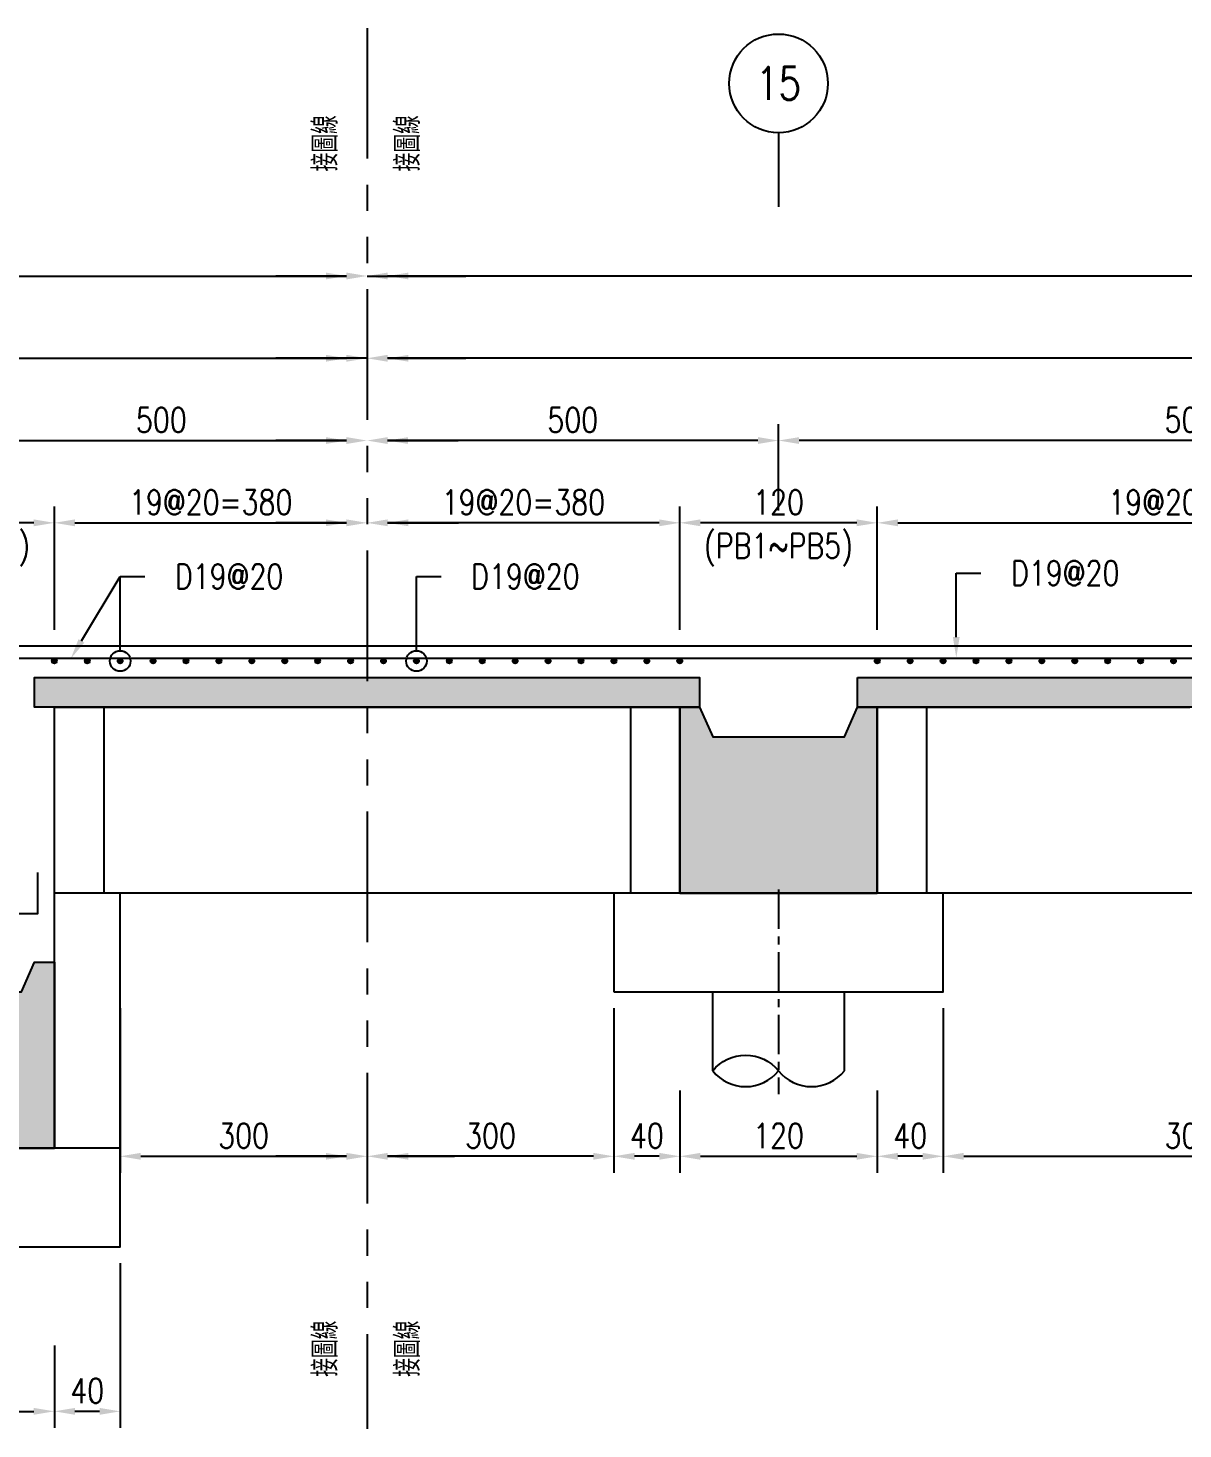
# Model space of a CAD drawing. Extents: x -791 to 13121, y -31587 to 2944.
# Drawn here: x 9568 to 10270, y -10469 to -9617 of the extents above; entities that cross this region are included whole.
import ezdxf
from ezdxf import colors
from ezdxf.entities.mleader import LeaderData, LeaderLine
from ezdxf.enums import TextEntityAlignment as Align
from ezdxf.math import Vec2, Vec3

# ---------------------------------------------------------------- set-up
doc = ezdxf.new("R2010")
doc.units = 0
doc.header["$LTSCALE"] = 0.05
doc.linetypes.add('CENTER', pattern=[50.8, 31.75, -6.35, 6.35, -6.35])
doc.linetypes.add('PHANTOM', pattern=[63.5, 31.75, -6.35, 6.35, -6.35, 6.35, -6.35])
doc.layers.get('0').update_dxf_attribs({"linetype": 'CONTINUOUS'})
doc.layers.get('Defpoints').update_dxf_attribs({"linetype": 'CONTINUOUS'})
for name, color, linetype in [('HB_0', 7, 'CONTINUOUS'), ('HB_DIM', 1, 'CONTINUOUS'), ('HB_ReBar', 3, 'CONTINUOUS'), ('HB_SYMBOLS', 7, 'CONTINUOUS'), ('HB_TXT_CTEXT', 2, 'CONTINUOUS'), ('底圖', 7, 'CONTINUOUS'), ('預鑄梁', 4, 'CONTINUOUS'), ('預鑄版_HATCH', 253, 'CONTINUOUS')]:
    doc.layers.add(name, color=color, linetype=linetype)
doc.styles.get("Standard").update_dxf_attribs({"font": 'ROMANS.shx', "width": 0.8, "bigfont": 'lchinap.shx'})
doc.dimstyles.new('50cm', dxfattribs={"dimscale": 5, "dimtxt": 3, "dimasz": 2.5, "dimexe": 2, "dimexo": 2, "dimgap": 1, "dimtad": 1, "dimdsep": 46, "dimtxsty": 'Standard', "dimcen": 0, "dimclrt": 2, "dimadec": 0, "dimazin": 0, "dimtfac": 1, "dimtix": 1, "dimtmove": 2, "dimatfit": 3, "dimfxl": 0, "dimtolj": 1, "dimtzin": 0, "dimarcsym": 0})

# ---------------------------------------------------------------- blocks, each defined once
blk = doc.blocks.new('*D1909')
at = {"layer": 'Defpoints', "color": 0}
for p in [(0, 325), (-1999, 150), (0, 150)]:
    blk.add_point(p, dxfattribs=at)
at = {"layer": 'HB_DIM', "color": 0, "lineweight": -2}
for p, q in [((-1999, 160), (-1999, 335)), ((-1986.5, 325), (-12.5, 325))]:
    blk.add_line(p, q, dxfattribs=at)
at = {"layer": 'HB_DIM', "color": 0}
for points in [[(-1986.5, 327.08), (-1986.5, 322.92), (-1999, 325)], [(-12.5, 327.08), (-12.5, 322.92), (0, 325)]]:
    blk.add_solid(points, dxfattribs=at)
at = {"layer": 'HB_DIM', "color": 2, "insert": (-770.02, 337.5), "char_height": 15, "attachment_point": 5}
blk.add_mtext('\\A1;4498', dxfattribs=at)
blk = doc.blocks.new('*D1911')
at = {"layer": 'Defpoints', "color": 0}
for p in [(0, 375), (-2000, 150), (0, 150)]:
    blk.add_point(p, dxfattribs=at)
at = {"layer": 'HB_DIM', "color": 0, "lineweight": -2}
for p, q in [((-2000, 160), (-2000, 385)), ((-1987.5, 375), (-12.5, 375))]:
    blk.add_line(p, q, dxfattribs=at)
at = {"layer": 'HB_DIM', "color": 0}
for points in [[(-1987.5, 377.08), (-1987.5, 372.92), (-2000, 375)], [(-12.5, 377.08), (-12.5, 372.92), (0, 375)]]:
    blk.add_solid(points, dxfattribs=at)
at = {"layer": 'HB_DIM', "color": 2, "insert": (-769.52, 387.5), "char_height": 15, "attachment_point": 5}
blk.add_mtext('\\A1;4500', dxfattribs=at)
blk = doc.blocks.new('預鑄樁帽2x2')
at = {"layer": 'HB_0'}
blk.add_lwpolyline([(-100, 0), (100, 0), (100, 60), (-100, 60)], close=True, dxfattribs=at)
blk = doc.blocks.new('PB2')
at = {"layer": 'HB_0'}
h = blk.add_hatch(color=253, dxfattribs=at)
h.dxf.hatch_style = 1
h.paths.add_polyline_path([(0, 0), (0, 113), (12, 113), (20, 95), (100, 95), (108, 113), (120, 113), (120, 0)])
at = {"layer": '預鑄梁'}
blk.add_lwpolyline([(0, 0), (0, 113), (12, 113), (20, 95), (100, 95), (108, 113), (120, 113), (120, 0), (0, 0)], dxfattribs=at)
blk = doc.blocks.new('ReBarPoint')
at = {"layer": 'HB_0'}
h = blk.add_hatch(color=0, dxfattribs=at)
h.dxf.hatch_style = 1
edge = h.paths.add_edge_path()
edge.add_arc((0, 0), 1.5, 0, 360)
at = {"layer": 'HB_ReBar', "color": 0}
blk.add_circle((0, 0), 1.5, dxfattribs=at)
blk = doc.blocks.new('*D1934')
at = {"layer": 'Defpoints', "color": 0}
for p in [(0, 275), (0, 275), (-250, 245)]:
    blk.add_point(p, dxfattribs=at)
at = {"layer": 'HB_DIM', "color": 0, "lineweight": -2}
for p, q in [((-250, 255), (-250, 285)), ((-237.5, 275), (-12.5, 275))]:
    blk.add_line(p, q, dxfattribs=at)
at = {"layer": 'HB_DIM', "color": 0}
for points in [[(-237.5, 277.08), (-237.5, 272.92), (-250, 275)], [(-12.5, 277.08), (-12.5, 272.92), (0, 275)]]:
    blk.add_solid(points, dxfattribs=at)
at = {"layer": 'HB_DIM', "color": 2, "insert": (-125, 287.5), "char_height": 15, "attachment_point": 5}
blk.add_mtext('\\A1;500', dxfattribs=at)
blk = doc.blocks.new('*D1935')
at = {"layer": 'Defpoints', "color": 0}
for p in [(0, 225), (0, 225), (-190, 150)]:
    blk.add_point(p, dxfattribs=at)
at = {"layer": 'HB_DIM', "color": 0, "lineweight": -2}
for p, q in [((-190, 160), (-190, 235)), ((-177.5, 225), (-12.5, 225))]:
    blk.add_line(p, q, dxfattribs=at)
at = {"layer": 'HB_DIM', "color": 0}
for points in [[(-177.5, 227.08), (-177.5, 222.92), (-190, 225)], [(-12.5, 227.08), (-12.5, 222.92), (0, 225)]]:
    blk.add_solid(points, dxfattribs=at)
at = {"layer": 'HB_DIM', "color": 2, "insert": (-95, 237.5), "char_height": 15, "attachment_point": 5}
blk.add_mtext('\\A1;19@20=380', dxfattribs=at)
blk = doc.blocks.new('*D1936')
at = {"layer": 'Defpoints', "color": 0}
for p in [(-150, -60), (0, -160), (0, -160)]:
    blk.add_point(p, dxfattribs=at)
at = {"layer": 'HB_DIM', "color": 0, "lineweight": -2}
for p, q in [((-150, -70), (-150, -170)), ((-137.5, -160), (-12.5, -160))]:
    blk.add_line(p, q, dxfattribs=at)
at = {"layer": 'HB_DIM', "color": 0}
for points in [[(-137.5, -157.92), (-137.5, -162.08), (-150, -160)], [(-12.5, -157.92), (-12.5, -162.08), (0, -160)]]:
    blk.add_solid(points, dxfattribs=at)
at = {"layer": 'HB_DIM', "color": 2, "insert": (-75, -147.5), "char_height": 15, "attachment_point": 5}
blk.add_mtext('\\A1;300', dxfattribs=at)
blk = doc.blocks.new('*D1942')
at = {"layer": 'Defpoints', "color": 0}
for p in [(-310, 225), (-310, 150), (-190, 150)]:
    blk.add_point(p, dxfattribs=at)
at = {"layer": 'HB_DIM', "color": 0, "lineweight": -2}
for p, q in [((-310, 160), (-310, 235)), ((-190, 160), (-190, 235)), ((-202.5, 225), (-297.5, 225))]:
    blk.add_line(p, q, dxfattribs=at)
at = {"layer": 'HB_DIM', "color": 0}
for points in [[(-297.5, 227.08), (-297.5, 222.92), (-310, 225)], [(-202.5, 227.08), (-202.5, 222.92), (-190, 225)]]:
    blk.add_solid(points, dxfattribs=at)
at = {"layer": 'HB_DIM', "color": 2, "char_height": 15, "attachment_point": 5}
for s, insert in [('\\A1;120', (-250, 237.5)), ('\\A1;(PB1~PB5)', (-250, 208.57))]:
    blk.add_mtext(s, dxfattribs=dict(at, insert=insert))
blk = doc.blocks.new('*D1946')
at = {"layer": 'Defpoints', "color": 0}
for p in [(-310, -265), (-190, -265), (-190, -315)]:
    blk.add_point(p, dxfattribs=at)
at = {"layer": 'HB_DIM', "color": 0, "lineweight": -2}
for p, q in [((-310, -275), (-310, -325)), ((-190, -275), (-190, -325)), ((-297.5, -315), (-202.5, -315))]:
    blk.add_line(p, q, dxfattribs=at)
at = {"layer": 'HB_DIM', "color": 0}
for points in [[(-297.5, -312.92), (-297.5, -317.08), (-310, -315)], [(-202.5, -312.92), (-202.5, -317.08), (-190, -315)]]:
    blk.add_solid(points, dxfattribs=at)
at = {"layer": 'HB_DIM', "color": 2, "insert": (-250, -302.5), "char_height": 15, "attachment_point": 5}
blk.add_mtext('\\A1;120', dxfattribs=at)
blk = doc.blocks.new('*D1947')
at = {"layer": 'Defpoints', "color": 0}
for p in [(-150, -215), (-190, -265), (-190, -315)]:
    blk.add_point(p, dxfattribs=at)
at = {"layer": 'HB_DIM', "color": 0, "lineweight": -2}
for p, q in [((-150, -225), (-150, -325)), ((-190, -275), (-190, -325)), ((-162.5, -315), (-177.5, -315))]:
    blk.add_line(p, q, dxfattribs=at)
at = {"layer": 'HB_DIM', "color": 0}
for points in [[(-177.5, -312.92), (-177.5, -317.08), (-190, -315)], [(-162.5, -312.92), (-162.5, -317.08), (-150, -315)]]:
    blk.add_solid(points, dxfattribs=at)
at = {"layer": 'HB_DIM', "color": 2, "insert": (-170, -302.5), "char_height": 15, "attachment_point": 5}
blk.add_mtext('\\A1;40', dxfattribs=at)
blk = doc.blocks.new('_DotBlank')
at = {"color": 0, "linetype": 'ByBlock', "lineweight": -2}
blk.add_line((-0.5, 0), (-1, 0), dxfattribs=at)
blk.add_circle((0, 0), 0.5, dxfattribs=at)
blk = doc.blocks.new('PS57')
at = {"layer": '預鑄版_HATCH', "linetype": 'Continuous'}
h = blk.add_hatch(color=256, dxfattribs=at)
h.dxf.hatch_style = 2
h.paths.add_polyline_path([(0, 18), (404, 18), (404, 0), (0, 0)])
at = {"layer": 'HB_0', "color": 7, "linetype": 'Continuous'}
blk.add_lwpolyline([(0, 18), (404, 18), (404, 0), (0, 0)], close=True, dxfattribs=at)
blk = doc.blocks.new('gr_t')
at = {"layer": 'HB_SYMBOLS', "color": 4, "linetype": 'Continuous'}
blk.add_line((0, -6), (0, -15), dxfattribs=at)
blk.add_circle((0, 0), 6, dxfattribs=at)
at = {"layer": 'HB_SYMBOLS', "color": 4, "linetype": 'Continuous', "width": 0.8}
blk.add_attdef('A', text='', height=4.5, dxfattribs=at).set_placement((0, 0), align=Align.MIDDLE)
blk = doc.blocks.new('*D1988')
at = {"layer": 'Defpoints', "color": 0}
for p in [(690, 225), (310, 150), (690, 150)]:
    blk.add_point(p, dxfattribs=at)
at = {"layer": 'HB_DIM', "color": 0, "lineweight": -2}
for p, q in [((310, 160), (310, 235)), ((690, 160), (690, 235)), ((322.5, 225), (677.5, 225))]:
    blk.add_line(p, q, dxfattribs=at)
at = {"layer": 'HB_DIM', "color": 0}
for points in [[(322.5, 227.08), (322.5, 222.92), (310, 225)], [(677.5, 227.08), (677.5, 222.92), (690, 225)]]:
    blk.add_solid(points, dxfattribs=at)
at = {"layer": 'HB_DIM', "color": 2, "insert": (500, 237.5), "char_height": 15, "attachment_point": 5}
blk.add_mtext('\\A1;19@20=380', dxfattribs=at)
blk = doc.blocks.new('*D1989')
at = {"layer": 'Defpoints', "color": 0}
for p in [(250, 275), (250, 245), (750, 245)]:
    blk.add_point(p, dxfattribs=at)
at = {"layer": 'HB_DIM', "color": 0, "lineweight": -2}
for p, q in [((250, 255), (250, 285)), ((750, 255), (750, 285)), ((737.5, 275), (262.5, 275))]:
    blk.add_line(p, q, dxfattribs=at)
at = {"layer": 'HB_DIM', "color": 0}
for points in [[(262.5, 277.08), (262.5, 272.92), (250, 275)], [(737.5, 277.08), (737.5, 272.92), (750, 275)]]:
    blk.add_solid(points, dxfattribs=at)
at = {"layer": 'HB_DIM', "color": 2, "insert": (500, 287.5), "char_height": 15, "attachment_point": 5}
blk.add_mtext('\\A1;500', dxfattribs=at)
blk = doc.blocks.new('*D1990')
at = {"layer": 'Defpoints', "color": 0}
for p in [(350, -60), (650, -60), (650, -160)]:
    blk.add_point(p, dxfattribs=at)
at = {"layer": 'HB_DIM', "color": 0, "lineweight": -2}
for p, q in [((350, -70), (350, -170)), ((650, -70), (650, -170)), ((362.5, -160), (637.5, -160))]:
    blk.add_line(p, q, dxfattribs=at)
at = {"layer": 'HB_DIM', "color": 0}
for points in [[(362.5, -157.92), (362.5, -162.08), (350, -160)], [(637.5, -157.92), (637.5, -162.08), (650, -160)]]:
    blk.add_solid(points, dxfattribs=at)
at = {"layer": 'HB_DIM', "color": 2, "insert": (500, -147.5), "char_height": 15, "attachment_point": 5}
blk.add_mtext('\\A1;300', dxfattribs=at)
blk = doc.blocks.new('*D1963')
at = {"layer": 'Defpoints', "color": 0}
for p in [(0, 275), (0, 275), (250, 222.5)]:
    blk.add_point(p, dxfattribs=at)
at = {"layer": 'HB_DIM', "color": 0, "lineweight": -2}
for p, q in [((250, 232.5), (250, 285)), ((237.5, 275), (12.5, 275))]:
    blk.add_line(p, q, dxfattribs=at)
at = {"layer": 'HB_DIM', "color": 0}
for points in [[(12.5, 277.08), (12.5, 272.92), (0, 275)], [(237.5, 277.08), (237.5, 272.92), (250, 275)]]:
    blk.add_solid(points, dxfattribs=at)
at = {"layer": 'HB_DIM', "color": 2, "insert": (125, 287.5), "char_height": 15, "attachment_point": 5}
blk.add_mtext('\\A1;500', dxfattribs=at)
blk = doc.blocks.new('*D1964')
at = {"layer": 'Defpoints', "color": 0}
for p in [(0, 225), (0, 225), (190, 150)]:
    blk.add_point(p, dxfattribs=at)
at = {"layer": 'HB_DIM', "color": 0, "lineweight": -2}
for p, q in [((190, 160), (190, 235)), ((177.5, 225), (12.5, 225))]:
    blk.add_line(p, q, dxfattribs=at)
at = {"layer": 'HB_DIM', "color": 0}
for points in [[(12.5, 227.08), (12.5, 222.92), (0, 225)], [(177.5, 227.08), (177.5, 222.92), (190, 225)]]:
    blk.add_solid(points, dxfattribs=at)
at = {"layer": 'HB_DIM', "color": 2, "insert": (95, 237.5), "char_height": 15, "attachment_point": 5}
blk.add_mtext('\\A1;19@20=380', dxfattribs=at)
blk = doc.blocks.new('*D1965')
at = {"layer": 'Defpoints', "color": 0}
for p in [(150, -60), (0, -160), (0, -160)]:
    blk.add_point(p, dxfattribs=at)
at = {"layer": 'HB_DIM', "color": 0, "lineweight": -2}
for p, q in [((150, -70), (150, -170)), ((137.5, -160), (12.5, -160))]:
    blk.add_line(p, q, dxfattribs=at)
at = {"layer": 'HB_DIM', "color": 0}
for points in [[(12.5, -157.92), (12.5, -162.08), (0, -160)], [(137.5, -157.92), (137.5, -162.08), (150, -160)]]:
    blk.add_solid(points, dxfattribs=at)
at = {"layer": 'HB_DIM', "color": 2, "insert": (75, -147.5), "char_height": 15, "attachment_point": 5}
blk.add_mtext('\\A1;300', dxfattribs=at)
blk = doc.blocks.new('*D1966')
at = {"layer": 'Defpoints', "color": 0}
for p in [(0, 375), (0, 375), (2500, 325.11)]:
    blk.add_point(p, dxfattribs=at)
at = {"layer": 'HB_DIM', "color": 0, "lineweight": -2}
for p, q in [((2500, 335.11), (2500, 385)), ((2487.5, 375), (12.5, 375))]:
    blk.add_line(p, q, dxfattribs=at)
at = {"layer": 'HB_DIM', "color": 0}
for points in [[(12.5, 377.08), (12.5, 372.92), (0, 375)], [(2487.5, 377.08), (2487.5, 372.92), (2500, 375)]]:
    blk.add_solid(points, dxfattribs=at)
at = {"layer": 'HB_DIM', "color": 2, "insert": (1250, 387.5), "char_height": 15, "attachment_point": 5}
blk.add_mtext('\\A1;4500', dxfattribs=at)
blk = doc.blocks.new('*D1967')
at = {"layer": 'Defpoints', "color": 0}
for p in [(0, 325), (0, 325), (2499, 275.11)]:
    blk.add_point(p, dxfattribs=at)
at = {"layer": 'HB_DIM', "color": 0, "lineweight": -2}
for p, q in [((2499, 285.11), (2499, 335)), ((2486.5, 325), (12.5, 325))]:
    blk.add_line(p, q, dxfattribs=at)
at = {"layer": 'HB_DIM', "color": 0}
for points in [[(12.5, 327.08), (12.5, 322.92), (0, 325)], [(2486.5, 327.08), (2486.5, 322.92), (2499, 325)]]:
    blk.add_solid(points, dxfattribs=at)
at = {"layer": 'HB_DIM', "color": 2, "insert": (1249.5, 337.5), "char_height": 15, "attachment_point": 5}
blk.add_mtext('\\A1;4498', dxfattribs=at)
blk = doc.blocks.new('80cm直樁')
at = {"layer": 'HB_0', "linetype": 'Continuous'}
for p, q in [((-40, -48.07), (-40, 0)), ((40, -48.07), (40, 0))]:
    blk.add_line(p, q, dxfattribs=at)
for points in [[(-40, -48.07, -0.48), (0, -48.07, 0.48), (40, -48.07, 0.48)], [(-40, -48.07, 0.48), (0, -48.07, 0.48)]]:
    blk.add_lwpolyline(points, format="xyb", dxfattribs=at)
at = {"layer": 'HB_DIM', "color": 1, "linetype": 'CENTER', "ltscale": 15}
blk.add_line((0, 62.15), (0, -62.15), dxfattribs=at)
blk = doc.blocks.new('*D1968')
at = {"layer": 'Defpoints', "color": 0}
for p in [(190, 225), (190, 150), (310, 150)]:
    blk.add_point(p, dxfattribs=at)
at = {"layer": 'HB_DIM', "color": 0, "lineweight": -2}
for p, q in [((190, 160), (190, 235)), ((310, 160), (310, 235)), ((297.5, 225), (202.5, 225))]:
    blk.add_line(p, q, dxfattribs=at)
at = {"layer": 'HB_DIM', "color": 0}
for points in [[(202.5, 227.08), (202.5, 222.92), (190, 225)], [(297.5, 227.08), (297.5, 222.92), (310, 225)]]:
    blk.add_solid(points, dxfattribs=at)
at = {"layer": 'HB_DIM', "color": 2, "char_height": 15, "attachment_point": 5}
for s, insert in [('\\A1;120', (250, 237.5)), ('\\A1;(PB1~PB5)', (250, 208.57))]:
    blk.add_mtext(s, dxfattribs=dict(at, insert=insert))
blk = doc.blocks.new('*D1973')
at = {"layer": 'Defpoints', "color": 0}
for p in [(190, -110), (310, -110), (310, -160)]:
    blk.add_point(p, dxfattribs=at)
at = {"layer": 'HB_DIM', "color": 0, "lineweight": -2}
for p, q in [((190, -120), (190, -170)), ((310, -120), (310, -170)), ((202.5, -160), (297.5, -160))]:
    blk.add_line(p, q, dxfattribs=at)
at = {"layer": 'HB_DIM', "color": 0}
for points in [[(202.5, -157.92), (202.5, -162.08), (190, -160)], [(297.5, -157.92), (297.5, -162.08), (310, -160)]]:
    blk.add_solid(points, dxfattribs=at)
at = {"layer": 'HB_DIM', "color": 2, "insert": (250, -147.5), "char_height": 15, "attachment_point": 5}
blk.add_mtext('\\A1;120', dxfattribs=at)
blk = doc.blocks.new('*D1974')
at = {"layer": 'Defpoints', "color": 0}
for p in [(350, -60), (310, -110), (310, -160)]:
    blk.add_point(p, dxfattribs=at)
at = {"layer": 'HB_DIM', "color": 0, "lineweight": -2}
for p, q in [((350, -70), (350, -170)), ((310, -120), (310, -170)), ((337.5, -160), (322.5, -160))]:
    blk.add_line(p, q, dxfattribs=at)
at = {"layer": 'HB_DIM', "color": 0}
for points in [[(322.5, -157.92), (322.5, -162.08), (310, -160)], [(337.5, -157.92), (337.5, -162.08), (350, -160)]]:
    blk.add_solid(points, dxfattribs=at)
at = {"layer": 'HB_DIM', "color": 2, "insert": (330, -147.5), "char_height": 15, "attachment_point": 5}
blk.add_mtext('\\A1;40', dxfattribs=at)
blk = doc.blocks.new('*D1975')
at = {"layer": 'Defpoints', "color": 0}
for p in [(150, -60), (190, -110), (150, -160)]:
    blk.add_point(p, dxfattribs=at)
at = {"layer": 'HB_DIM', "color": 0, "lineweight": -2}
for p, q in [((150, -70), (150, -170)), ((190, -120), (190, -170)), ((177.5, -160), (162.5, -160))]:
    blk.add_line(p, q, dxfattribs=at)
at = {"layer": 'HB_DIM', "color": 0}
for points in [[(162.5, -157.92), (162.5, -162.08), (150, -160)], [(177.5, -157.92), (177.5, -162.08), (190, -160)]]:
    blk.add_solid(points, dxfattribs=at)
at = {"layer": 'HB_DIM', "color": 2, "insert": (170, -147.5), "char_height": 15, "attachment_point": 5}
blk.add_mtext('\\A1;40', dxfattribs=at)
blk = doc.blocks.new('斷面圖H左')
at = {"layer": '預鑄版_HATCH', "linetype": 'Continuous'}
h = blk.add_hatch(color=256, dxfattribs=at)
h.dxf.hatch_style = 2
h.paths.add_polyline_path([(-202, 131), (-202, 113), (0, 113), (0, 131)])
at = {"layer": 'HB_0', "color": 252}
blk.add_line((-160, 113), (-160, 0), dxfattribs=at)
at = {"layer": 'HB_0', "color": 4}
blk.add_lwpolyline([(0, 150), (-1999, 150), (-1999, 113), (-1810, 113), (-1810, 0), (-1690, 0), (-1690, 113), (-1310, 113), (-1310, 0), (-1190, 0), (-1190, 113), (-810, 113), (-810, -155), (-690, -155), (-690, -42), (-310, -42), (-310, -155), (-190, -155), (-190, 113), (0, 113), (0, 113), (0, 113), (0, 113), (0, 113)], dxfattribs=at)
at = {"layer": 'HB_0', "color": 7, "linetype": 'Continuous'}
blk.add_lwpolyline([(0, 113), (-202, 113), (-202, 131), (0, 131)], dxfattribs=at)
at = {"layer": 'HB_0'}
for points in [[(0, 0), (-190, 0)], [(-150, -155), (-150, 0)]]:
    blk.add_lwpolyline(points, dxfattribs=at)
at = {"layer": 'HB_DIM', "color": 4, "linetype": 'PHANTOM', "ltscale": 50}
blk.add_line((0, 525.713), (0, -325.713), dxfattribs=at)
at = {"layer": 'HB_ReBar'}
for points in [[(0, 142.5), (-290, 142.5), (-290, 112.5)], [(-800, 12.5), (-800, -12.5), (-200, -12.5), (-200, 12.5)]]:
    blk.add_lwpolyline(points, dxfattribs=at)
at = {"layer": 'HB_0'}
for name, p in [('PB2', (-310, -155)), ('預鑄樁帽2x2', (-250, -215))]:
    blk.add_blockref(name, p, dxfattribs=at)
at = {"layer": 'HB_ReBar'}
for p in [(-190, 141), (-170, 141), (-150, 141), (-130, 141), (-110, 141), (-90, 141), (-70, 141), (-50, 141), (-30, 141), (-10, 141)]:
    blk.add_blockref('ReBarPoint', p, dxfattribs=at)
at = {"layer": 'HB_TXT_CTEXT', "linetype": 'Continuous', "width": 0.8}
for p in [(-26.189, 455.648, 0), (-26.189, -276.908, 0)]:
    blk.add_text('接圖線', height=15, rotation=90, dxfattribs=at).set_placement(p, align=Align.MIDDLE)
at = {"layer": 'HB_DIM'}
for base, p1, text, picture, middle in [((0, 375), (-2000, 150), '4500', '*D1911', (-769.52, 387.5)), ((0, 325), (-1999, 150), '4498', '*D1909', (-770.02, 337.5))]:
    dim = blk.add_linear_dim(base=base, p1=p1, p2=(0, 150), text=text, dimstyle='50cm', override={"dimse2": 1}, dxfattribs=at)
    dim.commit()
    dim.dimension.update_dxf_attribs({"geometry": picture, "text_midpoint": middle, "dimtype": 160})
for base, p1, p2, text, picture, middle in [((0, 275), (-250, 245), (0, 275), '500', '*D1934', (-125, 287.5)), ((0, 225), (-190, 150), (0, 225), '19@20=380', '*D1935', (-95, 237.5)), ((0, -160), (-150, -60), (0, -160), '300', '*D1936', (-75, -147.5))]:
    dim = blk.add_linear_dim(base=base, p1=p1, p2=p2, text=text, dimstyle='50cm', dxfattribs=at)
    dim.commit()
    dim.dimension.update_dxf_attribs({"geometry": picture, "text_midpoint": middle})
dim = blk.add_linear_dim(base=(-310, 225), p1=(-190, 150), p2=(-310, 150), angle=180, text='<>\\X(PB1~PB5)', dimstyle='50cm', dxfattribs=at)
dim.commit()
dim.dimension.update_dxf_attribs({"geometry": '*D1942', "text_midpoint": (-250, 225)})
for p1, picture, middle in [((-150, -215), '*D1947', (-170, -302.5)), ((-310, -265), '*D1946', (-250, -302.5))]:
    dim = blk.add_linear_dim(base=(-190, -315), p1=p1, p2=(-190, -265), dimstyle='50cm', dxfattribs=at)
    dim.commit()
    dim.dimension.update_dxf_attribs({"geometry": picture, "text_midpoint": middle})
for points in [[(-12.486, 375), (-55.491, 375)], [(-12.486, 325), (-55.491, 325)], [(0.047, 325), (-42.958, 325)], [(-12.439, 275), (-55.445, 275)], [(-12.486, 225), (-55.491, 225)], [(-12.486, -160), (-55.491, -160)]]:
    blk.add_leader(points, dimstyle='50cm', override={"dimse2": 1}, dxfattribs=at)
ml = blk.add_multileader_mtext('Standard', dxfattribs=at)
ml.set_content('  ', color=2)
ml.set_leader_properties(color=1)
ml.build(insert=Vec2(0, 0))
ml.multileader.update_dxf_attribs({"dogleg_length": 3, "arrow_head_size": 12.5, "scale": 5})
ctx = ml.context
ctx.base_point, ctx.scale, ctx.char_height, ctx.arrow_head_size, ctx.landing_gap_size, ctx.plane_origin = Vec3(-135, 192.393), 5, 15, 12.5, 15, Vec3(-170, 142.5)
ctx.text_align_type = 2
notes = []
notes.append((ctx, [(0, (1, 1, 0), (-150, 192.393), (1, 0), 15, [(0, [(-180, 142.5)], 0, [])])]))
ctx.mtext.insert, ctx.mtext.alignment, ctx.mtext.flow_direction = Vec3(-96, 199.893), 3, 5
ml = blk.add_multileader_mtext('Standard', dxfattribs=at)
ml.set_content('D19@20', color=2)
ml.set_leader_properties(color=1)
ml.set_arrow_properties(name='DOTBLANK')
ml.build(insert=Vec2(0, 0))
ml.multileader.update_dxf_attribs({"dogleg_length": 3, "arrow_head_size": 12.5, "scale": 5})
ctx = ml.context
ctx.base_point, ctx.scale, ctx.char_height, ctx.arrow_head_size, ctx.landing_gap_size, ctx.plane_origin = Vec3(-135, 192.393), 5, 15, 12.5, 15, Vec3(-150, 141)
ctx.text_align_type = 2
notes.append((ctx, [(0, (1, 1, 0), (-150, 192.393), (1, 0), 15, [(0, [(-150, 141)], 0, [])])]))
ctx.mtext.insert, ctx.mtext.alignment, ctx.mtext.flow_direction = Vec3(-50.857, 199.893), 3, 5
for ctx, leaders in notes:
    for number, flags, end, landing, length, lines in leaders:
        leader = LeaderData()
        leader.index, (leader.has_last_leader_line, leader.has_dogleg_vector, leader.attachment_direction) = number, flags
        leader.last_leader_point, leader.dogleg_vector, leader.dogleg_length = Vec3(end), Vec3(landing), length
        for number, points, colour, breaks in lines:
            line = LeaderLine()
            line.index, line.vertices, line.color, line.breaks = number, Vec3.list(points), colors.encode_raw_color(colour), breaks
            leader.lines.append(line)
        ctx.leaders.append(leader)
blk = doc.blocks.new('斷面圖H右')
at = {"layer": '預鑄版_HATCH', "linetype": 'Continuous'}
h = blk.add_hatch(color=256, dxfattribs=at)
h.dxf.hatch_style = 2
h.paths.add_polyline_path([(202, 113), (202, 131), (0, 131), (0, 113)])
at = {"layer": 'HB_0', "color": 252}
for p, q in [((160, 113), (160, 0)), ((340, 113), (340, 0))]:
    blk.add_line(p, q, dxfattribs=at)
at = {"layer": 'HB_0', "color": 4}
for points in [[(0, 113), (190, 113), (190, 0), (310, 0), (310, 113), (500, 113)], [(2499, 150), (0, 150)]]:
    blk.add_lwpolyline(points, dxfattribs=at)
at = {"layer": 'HB_0', "color": 7, "linetype": 'Continuous'}
blk.add_lwpolyline([(0, 131), (202, 131), (202, 113), (0, 113)], dxfattribs=at)
at = {"layer": 'HB_0'}
blk.add_lwpolyline([(2499, 113), (2499, 0), (0, 0)], dxfattribs=at)
at = {"layer": 'HB_DIM', "color": 4, "linetype": 'PHANTOM', "ltscale": 50}
blk.add_line((0, 525.713), (0, -325.713), dxfattribs=at)
at = {"layer": 'HB_ReBar'}
blk.add_lwpolyline([(2490, 142.5), (0, 142.5)], dxfattribs=at)
at = {"layer": 'HB_0'}
for name, p in [('PS57', (298, 113)), ('PB2', (190, 0)), ('預鑄樁帽2x2', (250, -60)), ('80cm直樁', (250, -60))]:
    blk.add_blockref(name, p, dxfattribs=at)
at = {"layer": 'HB_ReBar'}
for p in [(10, 141), (30, 141), (50, 141), (70, 141), (90, 141), (110, 141), (130, 141), (150, 141), (170, 141), (190, 141), (310, 141), (330, 141), (350, 141), (370, 141), (390, 141), (410, 141), (430, 141), (450, 141), (470, 141), (490, 141)]:
    blk.add_blockref('ReBarPoint', p, dxfattribs=at)
at = {"layer": '底圖'}
ref = blk.add_blockref('gr_t', (250, 492.059), dxfattribs=dict(at, xscale=5, yscale=5, zscale=5))
ref.add_attrib('A', '15', dxfattribs={"layer": 'HB_SYMBOLS', "color": 4, "linetype": 'Continuous', "height": 20, "width": 0.8}).set_placement((250, 492.059), align=Align.MIDDLE)
at = {"layer": 'HB_TXT_CTEXT', "linetype": 'Continuous', "width": 0.8}
for p in [(23.811, 455.648, 0), (23.811, -276.908, 0)]:
    blk.add_text('接圖線', height=15, rotation=90, dxfattribs=at).set_placement(p, align=Align.MIDDLE)
at = {"layer": 'HB_DIM'}
for base, p1, p2, text, picture, middle in [((0, 375), (2500, 325.108), (0, 375), '4500', '*D1966', (1250, 387.5)), ((0, 325), (2499, 275.108), (0, 325), '4498', '*D1967', (1249.5, 337.5)), ((690, 225), (310, 150), (690, 150), '19@20=<>', '*D1988', (500, 237.5))]:
    dim = blk.add_linear_dim(base=base, p1=p1, p2=p2, text=text, dimstyle='50cm', dxfattribs=at)
    dim.commit()
    dim.dimension.update_dxf_attribs({"geometry": picture, "text_midpoint": middle})
for base, p1, p2, text, picture, middle in [((0, 275), (250, 222.5), (0, 275), '500', '*D1963', (125, 287.5)), ((0, 225), (190, 150), (0, 225), '19@20=380', '*D1964', (95, 237.5)), ((190, 225), (310, 150), (190, 150), '<>\\X(PB1~PB5)', '*D1968', (250, 225))]:
    dim = blk.add_linear_dim(base=base, p1=p1, p2=p2, angle=180, text=text, dimstyle='50cm', dxfattribs=at)
    dim.commit()
    dim.dimension.update_dxf_attribs({"geometry": picture, "text_midpoint": middle})
for base, p1, p2, picture, middle in [((250, 275), (750, 245), (250, 245), '*D1989', (500, 287.5)), ((150, -160), (190, -110), (150, -60), '*D1975', (170, -147.5)), ((310, -160), (350, -60), (310, -110), '*D1974', (330, -147.5)), ((650, -160), (350, -60), (650, -60), '*D1990', (500, -147.5)), ((310, -160), (190, -110), (310, -110), '*D1973', (250, -147.5))]:
    dim = blk.add_linear_dim(base=base, p1=p1, p2=p2, dimstyle='50cm', dxfattribs=at)
    dim.commit()
    dim.dimension.update_dxf_attribs({"geometry": picture, "text_midpoint": middle})
dim = blk.add_linear_dim(base=(0, -160), p1=(150, -60), p2=(0, -160), text='300', dimstyle='50cm', override={"dimse2": 1}, dxfattribs=at)
dim.commit()
dim.dimension.update_dxf_attribs({"geometry": '*D1965', "text_midpoint": (75, -147.5)})
for points in [[(0, 375), (47.509, 375)], [(12.555, 375), (60.064, 375)], [(12.555, 325), (60.064, 325)], [(12.439, 275), (55.445, 275)], [(12.486, 225), (55.491, 225)], [(12.5, -160), (53.208, -160)]]:
    blk.add_leader(points, dimstyle='50cm', override={"dimse2": 1}, dxfattribs=at)
ml = blk.add_multileader_mtext('Standard', dxfattribs=at)
ml.set_content('D19@20', color=2)
ml.set_leader_properties(color=1)
ml.set_arrow_properties(name='DOTBLANK')
ml.build(insert=Vec2(0, 0))
ml.multileader.update_dxf_attribs({"dogleg_length": 3, "arrow_head_size": 12.5, "scale": 5})
ctx = ml.context
ctx.base_point, ctx.scale, ctx.char_height, ctx.arrow_head_size, ctx.landing_gap_size, ctx.plane_origin = Vec3(45, 192.393), 5, 15, 12.5, 15, Vec3(30, 141)
ctx.text_align_type = 2
notes = []
notes.append((ctx, [(0, (1, 1, 0), (30, 192.393), (1, 0), 15, [(0, [(30, 141)], 0, [])])]))
ctx.mtext.insert, ctx.mtext.alignment, ctx.mtext.flow_direction = Vec3(129.143, 199.893), 3, 5
ml = blk.add_multileader_mtext('Standard', dxfattribs=at)
ml.set_content('D19@20', color=2)
ml.set_leader_properties(color=1)
ml.build(insert=Vec2(0, 0))
ml.multileader.update_dxf_attribs({"dogleg_length": 3, "arrow_head_size": 12.5, "scale": 5})
ctx = ml.context
ctx.base_point, ctx.scale, ctx.char_height, ctx.arrow_head_size, ctx.landing_gap_size, ctx.plane_origin = Vec3(373.005, 194.417), 5, 15, 12.5, 15, Vec3(358.005, 143.024)
ctx.text_align_type = 2
notes.append((ctx, [(0, (1, 1, 0), (358.005, 194.417), (1, 0), 15, [(0, [(358.005, 143.024)], 0, [])])]))
ctx.mtext.insert, ctx.mtext.alignment, ctx.mtext.flow_direction = Vec3(457.148, 201.917), 3, 5
for ctx, leaders in notes:
    for number, flags, end, landing, length, lines in leaders:
        leader = LeaderData()
        leader.index, (leader.has_last_leader_line, leader.has_dogleg_vector, leader.attachment_direction) = number, flags
        leader.last_leader_point, leader.dogleg_vector, leader.dogleg_length = Vec3(end), Vec3(landing), length
        for number, points, colour, breaks in lines:
            line = LeaderLine()
            line.index, line.vertices, line.color, line.breaks = number, Vec3.list(points), colors.encode_raw_color(colour), breaks
            leader.lines.append(line)
        ctx.leaders.append(leader)

msp = doc.modelspace()

# ---------------------------------------------------------------- block references
at = {"layer": 'HB_0'}
for name in ['斷面圖H左', '斷面圖H右']:
    msp.add_blockref(name, (9774.088, -10142.886), dxfattribs=at)

doc.saveas('drawing.dxf')
